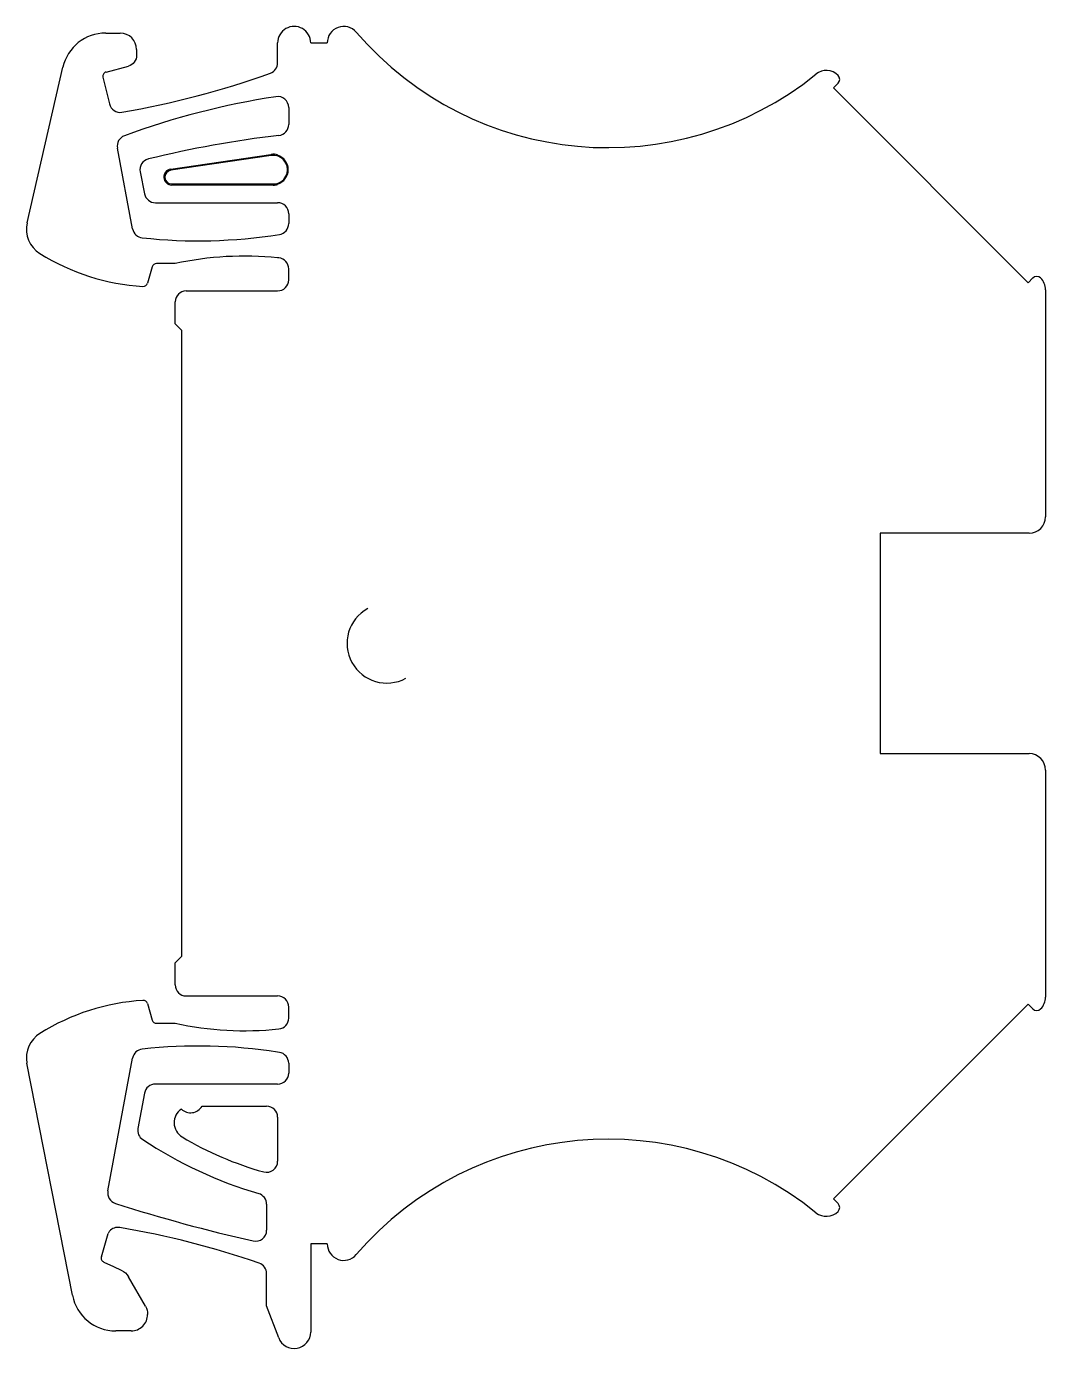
# Model space of a CAD drawing. Header units: millimetres. Extents: x 0 to 46.2, y 0 to 60.
import ezdxf

# ---------------------------------------------------------------- set-up
doc = ezdxf.new("R2010")
doc.units = ezdxf.units.MM

msp = doc.modelspace()

# ---------------------------------------------------------------- linework, layer by layer
at = {"color": 7, "linetype": 'Continuous', "lineweight": 25}
for p, q in [((3.6, 59.7), (4.25, 59.7)), ((5, 58.95), (5, 58.684)), ((11.4, 58.35), (11.4, 59.25)), ((12.9, 59.25), (13.65, 59.25)), ((3.615, 57.931), (4.628, 58.2)), ((0.032, 51.09), (1.65, 58.147)), ((3.472, 57.691), (3.763, 56.483)), ((36.834, 57.423), (36.62, 57.209)), ((36.62, 57.209), (45.459, 48.371)), ((11.9, 56.318), (11.9, 55.55)), ((4.819, 50.813), (4.126, 54.479)), ((6.546, 53.526), (11.098, 54.192)), ((11.106, 54.141), (6.553, 53.475)), ((11.106, 54.141), (11.098, 54.192)), ((11.4, 54.152), (11.4, 54.17)), ((5.159, 53.402), (5.359, 52.402)), ((6.553, 53.475), (6.546, 53.526)), ((6.599, 52.851), (11.2, 52.851)), ((6.599, 52.851), (6.599, 52.8)), ((11.2, 52.851), (11.2, 52.8)), ((11.294, 52.858), (11.301, 52.807)), ((11.4, 52.829), (11.4, 52.847)), ((11.2, 52.8), (6.599, 52.8)), ((5.85, 52), (11.4, 52)), ((11.9, 51.5), (11.9, 51.052)), ((6.749, 49.24), (5.9, 49.24)), ((11.451, 49.497), (11.4, 49.503)), ((5.707, 49.095), (5.492, 48.344)), ((11.9, 48.5), (11.9, 49)), ((45.459, 48.371), (45.673, 48.584)), ((46.25, 48.05), (46.25, 37.75)), ((6.75, 46.5), (6.75, 47.5)), ((7.25, 48), (11.4, 48)), ((7.05, 46.2), (6.75, 46.5)), ((7.05, 17.8), (7.05, 46.2)), ((45.5, 37), (38.75, 37)), ((38.75, 37), (38.75, 27)), ((38.75, 27), (45.5, 27)), ((46.25, 26.25), (46.25, 15.95)), ((6.75, 17.5), (7.05, 17.8)), ((6.75, 16.5), (6.75, 17.5)), ((5.492, 15.655), (5.707, 14.905)), ((7.25, 16), (11.4, 16)), ((45.459, 15.629), (36.62, 6.791)), ((45.673, 15.416), (45.459, 15.629)), ((11.9, 15), (11.9, 15.5)), ((5.9, 14.76), (6.749, 14.76)), ((11.478, 13.442), (11.4, 13.454)), ((2.087, 2.416), (0.024, 12.95)), ((3.697, 7.154), (4.82, 13.186)), ((11.9, 12.948), (11.9, 12.5)), ((5.358, 11.592), (5.058, 9.992)), ((11.4, 12), (5.85, 12)), ((7.969, 11), (10.9, 11)), ((11.4, 10.5), (11.4, 8.5)), ((36.62, 6.791), (36.834, 6.577)), ((10.9, 6.55), (10.9, 5.369)), ((3.399, 4.165), (3.711, 5.217)), ((13.65, 4.75), (12.9, 4.75)), ((12.9, 4.75), (12.9, 0.75)), ((5.399, 1.925), (4.633, 3.252)), ((10.9, 1.945), (10.9, 3.4)), ((11.447, 0.486), (10.9, 1.945)), ((4.75, 0.8), (4.05, 0.8))]:
    msp.add_line(p, q, dxfattribs=at)
at = {"color": 7, "linetype": 'Continuous', "lineweight": 25, "flags": 128}
msp.add_lwpolyline([(3.507, 3.927), (3.951, 3.719), (4.3, 3.557)], dxfattribs=at)
at = {"color": 7, "linetype": 'Continuous', "lineweight": 25}
for centre, radius, start, end in [((3.6, 57.7), 2, 90, 167.08793), ((4.25, 58.95), 0.75, 360, 90), ((12.15, 59.25), 0.75, 359.99907, 180), ((14.4, 59.25), 0.75, 40.68125, 180.00093), ((26.381, 69.549), 15.05, 220.68125, 308.88272), ((10.9, 58.35), 0.5, 289.73758, 360), ((-2.44, 95.529), 40, 279.75052, 289.73758), ((36.3, 57.25), 0.75, 44.3832, 128.88272), ((36.657, 57.6), 0.25, 315, 44.3832), ((4.25, 56.6), 0.5, 193.57406, 279.75052), ((16.78, 21.391), 35.839, 98.75747, 110.13041), ((11.4, 56.318), 0.5, 359.99998, 98.75745), ((11.4, 55.55), 0.5, 276.7586, 359.99991), ((4.618, 54.571), 0.5, 110.13044, 190.70401), ((17.343, 5.401), 50, 96.75858, 103.66385), ((11.2, 53.5), 0.7, 73.40968, 98.32736), ((11.2, 53.5), 0.648, 269.99999, 98.32737), ((11.2, 53.5), 0.682, 287.02748, 72.97252), ((5.65, 53.5), 0.5, 103.66385, 191.31), ((6.599, 53.165), 0.365, 98.32735, 269.99998), ((6.599, 53.165), 0.313, 98.32735, 270), ((11.2, 53.5), 0.7, 270, 286.59032), ((5.85, 52.5), 0.5, 191.31, 270), ((11.4, 51.5), 0.5, 0, 90), ((1.3, 50.8), 1.3, 167.08791, 238.04087), ((11.4, 51.052), 0.5, 278.9809, 359.99991), ((5.311, 50.905), 0.5, 190.70402, 263.78266), ((7.805, 73.798), 23.528, 263.78265, 278.98089), ((5.905, 58.181), 10, 238.04096, 266.46013), ((5.9, 49.04), 0.2, 89.9998, 163.96888), ((9.91, 34.577), 15, 84.30029, 102.16379), ((11.4, 49), 0.5, 0, 84.10223), ((45.849, 48.407), 0.25, 45.61676, 135), ((5.3, 48.4), 0.2, 266.31112, 343.96889), ((11.4, 48.5), 0.5, 270, 0.00024), ((45.5, 48.05), 0.75, 0, 45.61676), ((7.25, 47.5), 0.5, 90, 180), ((45.5, 37.75), 0.75, 270, 0), ((16.35, 32), 1.8, 118.64789, 298.64789), ((45.5, 26.25), 0.75, 360, 90), ((7.25, 16.5), 0.5, 180, 270), ((5.905, 5.819), 10, 93.53923, 121.95565), ((5.3, 15.6), 0.2, 16.02031, 93.53923), ((11.4, 15.5), 0.5, 360, 90), ((45.5, 15.95), 0.75, 314.38324, 360), ((45.849, 15.593), 0.25, 225, 314.38324), ((5.9, 14.96), 0.2, 196.02002, 269.99982), ((9.909, 29.423), 15, 257.83669, 275.89842), ((11.4, 15), 0.5, 275.89842, 359.99998), ((1.3, 13.2), 1.3, 121.95565, 191.07776), ((5.311, 13.094), 0.5, 96.22588, 169.46083), ((7.809, -9.798), 23.528, 81.2212, 96.22588), ((11.4, 12.948), 0.5, 0.00014, 81.02911), ((11.4, 12.5), 0.5, 270, 360), ((5.85, 11.5), 0.5, 90, 169.38037), ((7.45, 10.25), 0.75, 124.0477, 239.05856), ((7.45, 11.3), 0.6, 225.58463, 330), ((10.9, 10.5), 0.5, 0, 90), ((5.55, 9.9), 0.5, 169.38042, 236.67618), ((14.776, 22.472), 15, 239.05856, 254.49243), ((16.262, 26.194), 20, 236.67618, 253.38218), ((26.381, -5.549), 15.05, 51.11728, 139.31875), ((10.9, 8.5), 0.5, 254.49242, 0), ((4.189, 7.062), 0.5, 169.46089, 252.29849), ((10.4, 6.55), 0.5, 359.99991, 73.38219), ((27.027, 78.617), 75.611, 252.2985, 257.2103), ((36.3, 6.75), 0.75, 231.11728, 315.6168), ((36.657, 6.4), 0.25, 315.6168, 45), ((4.15, 5), 0.5, 80.32495, 138.85967), ((-2.489, -33.938), 40, 70.95638, 80.32495), ((3.999, 5.132), 0.3, 138.85967, 163.48451), ((10.4, 5.369), 0.5, 257.21031, 359.99991), ((14.4, 4.75), 0.75, 179.99907, 319.31875), ((10.4, 3.4), 0.5, 0, 70.95638), ((4.05, 2.8), 2, 191.07776, 270), ((4.75, 1.55), 0.75, 269.99998, 359.99999), ((12.15, 0.75), 0.75, 200.5919, 360)]:
    msp.add_arc(centre, radius, start, end, dxfattribs=at)
for points in [[(5, 58.684), (5, 58.575), (4.925, 58.356), (4.733, 58.228), (4.628, 58.2)], [(3.615, 57.931), (3.565, 57.918), (3.476, 57.851), (3.46, 57.741), (3.472, 57.691)], [(3.399, 4.165), (3.386, 4.119), (3.393, 4.019), (3.464, 3.947), (3.507, 3.927)], [(4.3, 3.557), (4.439, 3.492), (4.557, 3.384), (4.633, 3.252)], [(5.399, 1.925), (5.465, 1.812), (5.5, 1.681), (5.5, 1.55)]]:
    msp.add_open_spline(points, degree=3, dxfattribs=at)

doc.saveas('drawing.dxf')
